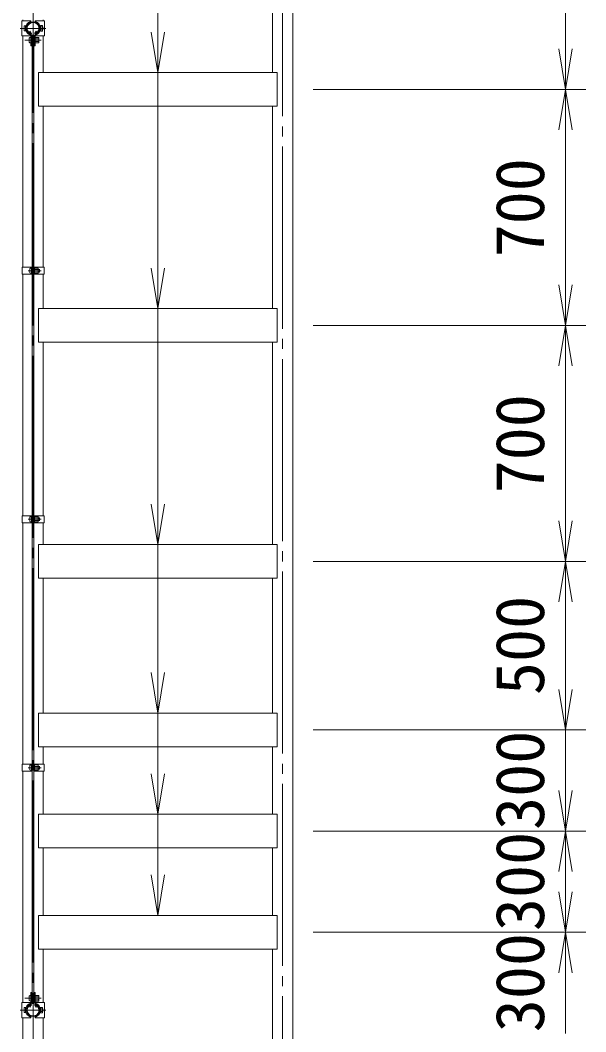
# Model space of a CAD drawing. Units: millimetres, scale not verified. Extents: x -12600 to 12600, y -8910 to 8910.
# Drawn here: x -4531 to -2854, y -2719 to 281 of the extents above; entities that cross this region are included whole.
import ezdxf
from ezdxf.enums import TextEntityAlignment as Align

# ---------------------------------------------------------------- set-up
doc = ezdxf.new("R2010")
doc.units = ezdxf.units.MM
doc.header["$LTSCALE"] = 30
doc.linetypes.add('LONG_CHAIN', pattern=[21, 18, -1, 1, -1])
for name, color, linetype, lineweight in [('0-3_D-STR1', 1, 'Continuous', 9), ('0-6_D-BMK', 2, 'LONG_CHAIN', 9), ('0-7_D-STR3', 3, 'Continuous', 9), ('0-9_D-STR-DIM', 7, 'Continuous', 9), ('0-A_0', 7, 'Continuous', 9), ('0-B_D-STR-TXT', 7, 'Continuous', 9)]:
    doc.layers.add(name, color=color, linetype=linetype, lineweight=lineweight)
doc.styles.add('ＭＳ ゴシック', font='')
doc.styles.get('ＭＳ ゴシック').set_extended_font_data('MS Gothic')

# ---------------------------------------------------------------- blocks, each defined once
blk = doc.blocks.new('_Open')
at = {"layer": '0-A_0'}
blk.add_line((-30, 5), (0, 0), dxfattribs=at)
blk.add_lwpolyline([(-30, -5), (0, 0), (-30, 0)], dxfattribs=at)

msp = doc.modelspace()

# ---------------------------------------------------------------- linework, layer by layer
at = {"layer": '0-3_D-STR1'}
for p, q in [((-3722.44, -3733.9), (-3722.44, 6085.1)), ((-3782.94, 726.1), (-3782.94, 126.1)), ((-4522.94, 279.55), (-4522.94, 282.65)), ((-4462.44, 279.55), (-4462.44, 282.65)), ((-4502.88, 247.79), (-4501.49, 248.6)), ((-4499.37, 241.72), (-4502.88, 247.79)), ((-4497.98, 242.52), (-4501.49, 248.6)), ((-4487.41, 242.52), (-4483.9, 248.6)), ((-4486.02, 241.72), (-4482.51, 247.79)), ((-4482.51, 247.79), (-4483.9, 248.6)), ((-4522.94, -451.4), (-4522.94, 234.55)), ((-4462.44, 126.1), (-4462.44, 234.55)), ((-3768.69, 126.1), (-4476.69, 126.1)), ((-4476.69, 126.1), (-4476.69, 26.1)), ((-3768.69, 126.1), (-3768.69, 26.1)), ((-3768.69, 26.1), (-4476.69, 26.1)), ((-4462.44, -451.4), (-4462.44, 26.1)), ((-3782.94, 26.1), (-3782.94, -573.9)), ((-4522.94, -1188.4), (-4522.94, -472.4)), ((-4462.44, -573.9), (-4462.44, -472.4)), ((-3768.69, -573.9), (-4476.69, -573.9)), ((-4476.69, -573.9), (-4476.69, -673.9)), ((-3768.69, -573.9), (-3768.69, -673.9)), ((-3768.69, -673.9), (-4476.69, -673.9)), ((-4462.44, -1188.4), (-4462.44, -673.9)), ((-3782.94, -673.9), (-3782.94, -1273.9)), ((-4522.94, -1925.4), (-4522.94, -1209.4)), ((-4462.44, -1273.9), (-4462.44, -1209.4)), ((-3768.69, -1273.9), (-4476.69, -1273.9)), ((-4476.69, -1273.9), (-4476.69, -1373.9)), ((-3768.69, -1273.9), (-3768.69, -1373.9)), ((-3768.69, -1373.9), (-4476.69, -1373.9)), ((-4462.44, -1773.9), (-4462.44, -1373.9)), ((-3782.94, -1373.9), (-3782.94, -1773.9)), ((-3768.69, -1773.9), (-4476.69, -1773.9)), ((-4476.69, -1773.9), (-4476.69, -1873.9)), ((-3768.69, -1773.9), (-3768.69, -1873.9)), ((-3768.69, -1873.9), (-4476.69, -1873.9)), ((-4462.44, -1925.4), (-4462.44, -1873.9)), ((-3782.94, -1873.9), (-3782.94, -2073.9)), ((-4522.94, -2632.35), (-4522.94, -1946.4)), ((-4462.44, -2073.9), (-4462.44, -1946.4)), ((-3768.69, -2073.9), (-4476.69, -2073.9)), ((-4476.69, -2073.9), (-4476.69, -2173.9)), ((-3768.69, -2073.9), (-3768.69, -2173.9)), ((-3768.69, -2173.9), (-4476.69, -2173.9)), ((-4462.44, -2373.9), (-4462.44, -2173.9)), ((-3782.94, -2173.9), (-3782.94, -2373.9)), ((-3768.69, -2373.9), (-4476.69, -2373.9)), ((-4476.69, -2373.9), (-4476.69, -2473.9)), ((-3768.69, -2373.9), (-3768.69, -2473.9)), ((-3768.69, -2473.9), (-4476.69, -2473.9)), ((-4462.44, -2632.35), (-4462.44, -2473.9)), ((-3782.94, -2473.9), (-3782.94, -3733.9)), ((-4499.37, -2639.52), (-4502.88, -2645.6)), ((-4486.02, -2639.52), (-4482.51, -2645.6)), ((-4502.88, -2645.6), (-4501.49, -2646.4)), ((-4497.98, -2640.32), (-4501.49, -2646.4)), ((-4487.41, -2640.32), (-4483.9, -2646.4)), ((-4482.51, -2645.6), (-4483.9, -2646.4)), ((-4522.94, -3733.9), (-4522.94, -2677.35)), ((-4462.44, -3733.9), (-4462.44, -2677.35))]:
    msp.add_line(p, q, dxfattribs=at)
for centre, radius, start, end in [((-4492.69, 257.05), 19.05, 294.32478, 245.67522), ((-4492.69, 257.05), 17.45, 294.32478, 245.67522), ((-4499.72, 241.52), 2, 245.67522, 30), ((-4499.72, 241.52), 0.401, 245.67522, 30), ((-4485.67, 241.52), 2, 150, 294.32478), ((-4485.67, 241.52), 0.401, 150, 294.32478), ((-4492.69, -2654.85), 19.05, 114.32478, 65.67522), ((-4492.69, -2654.85), 17.45, 114.32478, 65.67522), ((-4499.72, -2639.32), 2, 330, 114.32478), ((-4499.72, -2639.32), 0.401, 330, 114.32478), ((-4485.67, -2639.32), 2, 65.67522, 210), ((-4485.67, -2639.32), 0.401, 65.67522, 210)]:
    msp.add_arc(centre, radius, start, end, dxfattribs=at)
at = {"layer": '0-6_D-BMK'}
for p, q in [((-4492.69, 6216.1), (-4492.69, -3783.9)), ((-3752.69, -3783.9), (-3752.69, 6107.1)), ((-4530.66, 257.05), (-4454.73, 257.05)), ((-4517.13, 222.05), (-4468.26, 222.05)), ((-4507.24, -461.9), (-4468.64, -461.9)), ((-4507.24, -1198.9), (-4468.64, -1198.9)), ((-4507.24, -1935.9), (-4468.64, -1935.9)), ((-4517.13, -2619.85), (-4468.26, -2619.85)), ((-4530.66, -2654.85), (-4454.73, -2654.85))]:
    msp.add_line(p, q, dxfattribs=at)
at = {"layer": '0-7_D-STR3'}
for p, q in [((-4526.34, 279.55), (-4499.39, 279.55)), ((-4526.34, 234.55), (-4526.34, 279.55)), ((-4499.39, 275.57), (-4500.18, 277.74)), ((-4499.39, 275.57), (-4499.39, 279.55)), ((-4485.99, 275.57), (-4485.99, 279.55)), ((-4485.99, 279.55), (-4459.04, 279.55)), ((-4485.99, 275.57), (-4485.21, 277.74)), ((-4459.04, 234.55), (-4459.04, 279.55)), ((-4519.49, 250.55), (-4519.49, 263.55)), ((-4514.69, 249.05), (-4514.69, 265.05)), ((-4514.33, 261.05), (-4514.69, 261.05)), ((-4514.33, 253.05), (-4514.69, 253.05)), ((-4470.69, 261.05), (-4471.06, 261.05)), ((-4470.69, 253.05), (-4471.06, 253.05)), ((-4465.19, 265.15), (-4470.69, 265.15)), ((-4470.69, 248.95), (-4470.69, 265.15)), ((-4465.19, 261.1), (-4470.69, 261.1)), ((-4465.19, 253), (-4470.69, 253)), ((-4465.19, 248.95), (-4470.69, 248.95)), ((-4464.19, 250.81), (-4464.19, 263.16)), ((-4464.19, 261.05), (-4463.69, 261.05)), ((-4464.19, 261.05), (-4463.69, 261.05)), ((-4464.19, 260.37), (-4463.37, 260.37)), ((-4464.19, 253.72), (-4463.37, 253.72)), ((-4464.19, 253.05), (-4463.69, 253.05)), ((-4464.19, 253.05), (-4463.69, 253.05)), ((-4463.69, 253.05), (-4463.69, 261.05)), ((-4526.34, 234.55), (-4499.19, 234.55)), ((-4503.99, 215.55), (-4503.99, 228.55)), ((-4499.19, 205.05), (-4499.19, 234.62)), ((-4496.89, 205.05), (-4496.89, 234.62)), ((-4495.19, 227.37), (-4496.89, 227.37)), ((-4495.19, 216.73), (-4496.89, 216.73)), ((-4495.19, 216.73), (-4495.19, 227.37)), ((-4495.19, 226.05), (-4494.94, 226.05)), ((-4495.19, 218.05), (-4494.94, 218.05)), ((-4494.94, 237.05), (-4494.94, -2634.85)), ((-4494.94, 237.05), (-4490.44, 237.05)), ((-4490.44, 237.05), (-4490.44, -2634.85)), ((-4490.44, 226.05), (-4488.49, 226.05)), ((-4490.44, 218.05), (-4488.49, 218.05)), ((-4488.49, 205.05), (-4488.49, 234.62)), ((-4486.19, 205.05), (-4486.19, 234.62)), ((-4486.19, 234.55), (-4459.04, 234.55)), ((-4476.19, 230.15), (-4486.19, 230.15)), ((-4476.19, 226.1), (-4486.19, 226.1)), ((-4486.19, 226.05), (-4485.99, 226.05)), ((-4486.19, 218.05), (-4485.99, 218.05)), ((-4476.19, 218), (-4486.19, 218)), ((-4476.19, 213.95), (-4486.19, 213.95)), ((-4475.19, 215.81), (-4475.19, 228.16)), ((-4475.19, 218.05), (-4475.19, 226.05)), ((-4475.19, 225.37), (-4474.87, 225.37)), ((-4475.19, 218.72), (-4474.87, 218.72)), ((-4499.19, 205.05), (-4496.89, 205.05)), ((-4488.49, 205.05), (-4486.19, 205.05)), ((-4525.24, -451.4), (-4525.24, -472.4)), ((-4494.94, -451.4), (-4525.24, -451.4)), ((-4494.94, -472.4), (-4525.24, -472.4)), ((-4502.04, -455.4), (-4502.04, -468.4)), ((-4497.24, -451.4), (-4497.24, -472.4)), ((-4497.24, -453.9), (-4497.24, -469.9)), ((-4490.44, -451.4), (-4460.14, -451.4)), ((-4490.44, -472.4), (-4460.14, -472.4)), ((-4488.14, -451.4), (-4488.14, -472.4)), ((-4478.14, -453.8), (-4488.14, -453.8)), ((-4488.14, -453.8), (-4488.14, -470)), ((-4478.14, -457.85), (-4488.14, -457.85)), ((-4478.14, -465.95), (-4488.14, -465.95)), ((-4478.14, -470), (-4488.14, -470)), ((-4477.14, -455.67), (-4477.14, -468.01)), ((-4477.14, -457.9), (-4473.24, -457.9)), ((-4477.14, -458.58), (-4472.92, -458.58)), ((-4477.14, -465.23), (-4472.92, -465.23)), ((-4477.14, -465.9), (-4473.24, -465.9)), ((-4473.24, -457.9), (-4473.24, -465.9)), ((-4460.14, -451.4), (-4460.14, -472.4)), ((-4525.24, -1188.4), (-4525.24, -1209.4)), ((-4494.94, -1188.4), (-4525.24, -1188.4)), ((-4502.04, -1192.4), (-4502.04, -1205.4)), ((-4497.24, -1188.4), (-4497.24, -1209.4)), ((-4497.24, -1190.9), (-4497.24, -1206.9)), ((-4490.44, -1188.4), (-4460.14, -1188.4)), ((-4488.14, -1188.4), (-4488.14, -1209.4)), ((-4478.14, -1190.8), (-4488.14, -1190.8)), ((-4488.14, -1190.8), (-4488.14, -1207)), ((-4478.14, -1194.85), (-4488.14, -1194.85)), ((-4477.14, -1192.67), (-4477.14, -1205.01)), ((-4477.14, -1194.9), (-4473.24, -1194.9)), ((-4477.14, -1195.58), (-4472.92, -1195.58)), ((-4473.24, -1194.9), (-4473.24, -1202.9)), ((-4460.14, -1188.4), (-4460.14, -1209.4)), ((-4494.94, -1209.4), (-4525.24, -1209.4)), ((-4490.44, -1209.4), (-4460.14, -1209.4)), ((-4478.14, -1202.95), (-4488.14, -1202.95)), ((-4478.14, -1207), (-4488.14, -1207)), ((-4477.14, -1202.23), (-4472.92, -1202.23)), ((-4477.14, -1202.9), (-4473.24, -1202.9)), ((-4525.24, -1925.4), (-4525.24, -1946.4)), ((-4494.94, -1925.4), (-4525.24, -1925.4)), ((-4494.94, -1946.4), (-4525.24, -1946.4)), ((-4502.04, -1929.4), (-4502.04, -1942.4)), ((-4497.24, -1925.4), (-4497.24, -1946.4)), ((-4497.24, -1927.9), (-4497.24, -1943.9)), ((-4490.44, -1925.4), (-4460.14, -1925.4)), ((-4490.44, -1946.4), (-4460.14, -1946.4)), ((-4488.14, -1925.4), (-4488.14, -1946.4)), ((-4478.14, -1927.8), (-4488.14, -1927.8)), ((-4488.14, -1927.8), (-4488.14, -1944)), ((-4478.14, -1931.85), (-4488.14, -1931.85)), ((-4478.14, -1939.95), (-4488.14, -1939.95)), ((-4478.14, -1944), (-4488.14, -1944)), ((-4477.14, -1929.67), (-4477.14, -1942.01)), ((-4477.14, -1931.9), (-4473.24, -1931.9)), ((-4477.14, -1932.58), (-4472.92, -1932.58)), ((-4477.14, -1939.23), (-4472.92, -1939.23)), ((-4477.14, -1939.9), (-4473.24, -1939.9)), ((-4473.24, -1931.9), (-4473.24, -1939.9)), ((-4460.14, -1925.4), (-4460.14, -1946.4)), ((-4499.19, -2602.85), (-4499.19, -2632.42)), ((-4499.19, -2602.85), (-4496.89, -2602.85)), ((-4496.89, -2602.85), (-4496.89, -2632.42)), ((-4488.49, -2602.85), (-4488.49, -2632.42)), ((-4488.49, -2602.85), (-4486.19, -2602.85)), ((-4486.19, -2602.85), (-4486.19, -2632.42)), ((-4526.34, -2632.35), (-4499.19, -2632.35)), ((-4526.34, -2632.35), (-4526.34, -2677.35)), ((-4503.99, -2613.35), (-4503.99, -2626.35)), ((-4495.19, -2614.53), (-4496.89, -2614.53)), ((-4495.19, -2625.17), (-4496.89, -2625.17)), ((-4495.19, -2614.53), (-4495.19, -2625.17)), ((-4495.19, -2615.85), (-4494.94, -2615.85)), ((-4495.19, -2623.85), (-4494.94, -2623.85)), ((-4494.94, -2634.85), (-4490.44, -2634.85)), ((-4490.44, -2615.85), (-4488.49, -2615.85)), ((-4490.44, -2623.85), (-4488.49, -2623.85)), ((-4476.19, -2611.75), (-4486.19, -2611.75)), ((-4476.19, -2615.8), (-4486.19, -2615.8)), ((-4486.19, -2615.85), (-4485.99, -2615.85)), ((-4486.19, -2623.85), (-4485.99, -2623.85)), ((-4476.19, -2623.9), (-4486.19, -2623.9)), ((-4476.19, -2627.95), (-4486.19, -2627.95)), ((-4486.19, -2632.35), (-4459.04, -2632.35)), ((-4475.19, -2613.62), (-4475.19, -2625.96)), ((-4475.19, -2615.85), (-4475.19, -2623.85)), ((-4475.19, -2616.53), (-4474.87, -2616.53)), ((-4475.19, -2623.18), (-4474.87, -2623.18)), ((-4459.04, -2632.35), (-4459.04, -2677.35)), ((-4519.49, -2648.35), (-4519.49, -2661.35)), ((-4514.69, -2646.85), (-4514.69, -2662.85)), ((-4514.33, -2650.85), (-4514.69, -2650.85)), ((-4514.33, -2658.85), (-4514.69, -2658.85)), ((-4470.69, -2650.85), (-4471.06, -2650.85)), ((-4470.69, -2658.85), (-4471.06, -2658.85)), ((-4465.19, -2646.75), (-4470.69, -2646.75)), ((-4470.69, -2646.75), (-4470.69, -2662.95)), ((-4465.19, -2650.8), (-4470.69, -2650.8)), ((-4465.19, -2658.9), (-4470.69, -2658.9)), ((-4465.19, -2662.95), (-4470.69, -2662.95)), ((-4464.19, -2648.62), (-4464.19, -2660.96)), ((-4464.19, -2650.85), (-4463.69, -2650.85)), ((-4464.19, -2650.85), (-4463.69, -2650.85)), ((-4464.19, -2651.53), (-4463.37, -2651.53)), ((-4464.19, -2658.18), (-4463.37, -2658.18)), ((-4464.19, -2658.85), (-4463.69, -2658.85)), ((-4464.19, -2658.85), (-4463.69, -2658.85)), ((-4463.69, -2650.85), (-4463.69, -2658.85)), ((-4526.34, -2677.35), (-4499.39, -2677.35)), ((-4499.39, -2673.38), (-4500.18, -2675.54)), ((-4499.39, -2673.38), (-4499.39, -2677.35)), ((-4485.99, -2673.38), (-4485.99, -2677.35)), ((-4485.99, -2673.38), (-4485.21, -2675.54)), ((-4485.99, -2677.35), (-4459.04, -2677.35))]:
    msp.add_line(p, q, dxfattribs=at)
for centre, radius, start, end in [((-4492.69, 257.05), 22, 109.88306, 249.8367), ((-4492.69, 257.05), 19.7, 109.88306, 250.16282), ((-4492.69, 257.05), 19.7, 289.83718, 70.11694), ((-4492.69, 257.05), 22, 290.1633, 70.11694), ((-4472.9, 257.05), 8.7, 332.26063, 27.73937), ((-4466.74, 263.12), 2.55, 307.42505, 52.57495), ((-4466.73, 250.97), 2.54, 307.21089, 52.78911), ((-4471.19, 257.05), 8.5, 331.92751, 28.07249), ((-4501.19, 234.62), 2, 0, 62.72039), ((-4501.19, 234.62), 4.3, 0, 65.03562), ((-4484.19, 234.62), 4.3, 114.96438, 180), ((-4484.19, 234.62), 2, 117.27961, 180), ((-4483.9, 222.05), 8.7, 332.26063, 27.73937), ((-4477.74, 228.12), 2.55, 307.42505, 52.57495), ((-4477.73, 215.97), 2.54, 307.21089, 52.78911), ((-4482.69, 222.05), 8.5, 331.92751, 28.07249), ((-4485.85, -461.9), 8.7, 332.26063, 27.73937), ((-4479.68, -455.83), 2.54, 307.21089, 52.78911), ((-4479.69, -467.98), 2.55, 307.42505, 52.57495), ((-4480.74, -461.9), 8.5, 331.92751, 28.07249), ((-4485.85, -1198.9), 8.7, 332.26063, 27.73937), ((-4479.68, -1192.83), 2.54, 307.21089, 52.78911), ((-4480.74, -1198.9), 8.5, 331.92751, 28.07249), ((-4479.69, -1204.98), 2.55, 307.42505, 52.57495), ((-4485.85, -1935.9), 8.7, 332.26063, 27.73937), ((-4479.68, -1929.83), 2.54, 307.21089, 52.78911), ((-4479.69, -1941.98), 2.55, 307.42505, 52.57495), ((-4480.74, -1935.9), 8.5, 331.92751, 28.07249), ((-4492.69, -2654.85), 22, 110.1633, 250.11694), ((-4492.69, -2654.85), 19.7, 109.83718, 250.11694), ((-4501.19, -2632.42), 2, 297.27961, 0), ((-4501.19, -2632.42), 4.3, 294.96438, 0), ((-4484.19, -2632.42), 4.3, 180, 245.03562), ((-4484.19, -2632.42), 2, 180, 242.72039), ((-4492.69, -2654.85), 19.7, 289.88306, 70.16282), ((-4492.69, -2654.85), 22, 289.88306, 69.8367), ((-4483.9, -2619.85), 8.7, 332.26063, 27.73937), ((-4477.73, -2613.78), 2.54, 307.21089, 52.78911), ((-4477.74, -2625.93), 2.55, 307.42505, 52.57495), ((-4482.69, -2619.85), 8.5, 331.92751, 28.07249), ((-4472.9, -2654.85), 8.7, 332.26063, 27.73937), ((-4466.73, -2648.78), 2.54, 307.21089, 52.78911), ((-4466.74, -2660.93), 2.55, 307.42505, 52.57495), ((-4471.19, -2654.85), 8.5, 331.92751, 28.07249)]:
    msp.add_arc(centre, radius, start, end, dxfattribs=at)
for centre, start_param, end_param in [((-4514.69, 263.55), 1.5707963, 3.1415927), ((-4514.69, 250.55), 3.1415927, 4.712389), ((-4499.19, 228.55), 1.5707963, 3.1415927), ((-4499.19, 215.55), 3.1415927, 4.712389), ((-4497.24, -455.4), 1.5707963, 3.1415927), ((-4497.24, -468.4), 3.1415927, 4.712389), ((-4497.24, -1192.4), 1.5707963, 3.1415927), ((-4497.24, -1205.4), 3.1415927, 4.712389), ((-4497.24, -1929.4), 1.5707963, 3.1415927), ((-4497.24, -1942.4), 3.1415927, 4.712389), ((-4499.19, -2613.35), 1.5707963, 3.1415927), ((-4499.19, -2626.35), 3.1415927, 4.712389), ((-4514.69, -2648.35), 1.5707963, 3.1415927), ((-4514.69, -2661.35), 3.1415927, 4.712389)]:
    msp.add_ellipse(centre, major_axis=(4.8, 0), ratio=0.3125, start_param=start_param, end_param=end_param, dxfattribs=at)
at = {"layer": '0-9_D-STR-DIM'}
for p, q in [((-2914.02, 656.1), (-2914.02, 196.1)), ((-3662.44, 76.1), (-2854.02, 76.1)), ((-3662.44, 76.1), (-2854.02, 76.1)), ((-2914.02, -43.9), (-2914.02, -503.9)), ((-3662.44, -623.9), (-2854.02, -623.9)), ((-3662.44, -623.9), (-2854.02, -623.9)), ((-2914.02, -743.9), (-2914.02, -1203.9)), ((-3662.44, -1323.9), (-2854.02, -1323.9)), ((-3662.44, -1323.9), (-2854.02, -1323.9)), ((-2914.02, -1703.9), (-2914.02, -1443.9)), ((-2914.02, -1703.9), (-2914.02, -1583.9)), ((-3662.44, -1823.9), (-2854.02, -1823.9)), ((-3662.44, -1823.9), (-2854.02, -1823.9)), ((-2914.02, -2123.9), (-2914.02, -1823.9)), ((-2914.02, -2003.9), (-2914.02, -1883.9)), ((-3662.44, -2123.9), (-2854.02, -2123.9)), ((-3662.44, -2123.9), (-2854.02, -2123.9)), ((-2914.02, -2423.9), (-2914.02, -2123.9)), ((-2914.02, -2303.9), (-2914.02, -2183.9)), ((-2914.02, -2243.9), (-2914.02, -2363.9)), ((-3662.44, -2423.9), (-2854.02, -2423.9)), ((-3662.44, -2423.9), (-2854.02, -2423.9)), ((-2914.02, -2723.9), (-2914.02, -2423.9)), ((-2914.02, -2543.9), (-2914.02, -2663.9))]:
    msp.add_line(p, q, dxfattribs=at)
at = {"layer": '0-B_D-STR-TXT'}
for q in [(-4122.69, -2371.9), (-4122.69, -2071.9), (-4122.69, -1771.9), (-4122.69, -1271.9), (-4122.69, -571.9), (-4122.69, 128.1)]:
    msp.add_line((-4122.69, 5019.66), q, dxfattribs=at)

# ---------------------------------------------------------------- block references
at = {"layer": '0-9_D-STR-DIM', "xscale": 4, "yscale": 4}
for p, rotation in [((-2914.02, 76.1), 270), ((-2914.02, 76.1), 90), ((-2914.02, -623.9), 270), ((-2914.02, -623.9), 90), ((-2914.02, -1323.9), 270), ((-2914.02, -1323.9), 90), ((-2914.02, -1823.9), 270), ((-2914.02, -1823.9), 270), ((-2914.02, -2123.9), 270), ((-2914.02, -2123.9), 90), ((-2914.02, -2423.9), 270), ((-2914.02, -2423.9), 90)]:
    msp.add_blockref('_Open', p, dxfattribs=dict(at, rotation=rotation))
at = {"layer": '0-B_D-STR-TXT', "xscale": 4, "yscale": 4, "rotation": 270}
for p in [(-4122.69, 126.1), (-4122.69, -573.9), (-4122.69, -1273.9), (-4122.69, -1773.9), (-4122.69, -2073.9), (-4122.69, -2373.9)]:
    msp.add_blockref('_Open', p, dxfattribs=at)

# ---------------------------------------------------------------- texts
at = {"layer": '0-9_D-STR-DIM', "style": 'ＭＳ ゴシック'}
for s, p in [('700', (-2934.27, -422.4)), ('700', (-2934.27, -1122.4)), ('500', (-2934.27, -1720.53)), ('300', (-2934.27, -2120.53)), ('300', (-2934.27, -2420.53)), ('300', (-2934.27, -2720.53))]:
    msp.add_text(s, height=144.3, rotation=90, dxfattribs=at).set_placement(p, align=Align.BOTTOM_LEFT)

doc.saveas('drawing.dxf')
